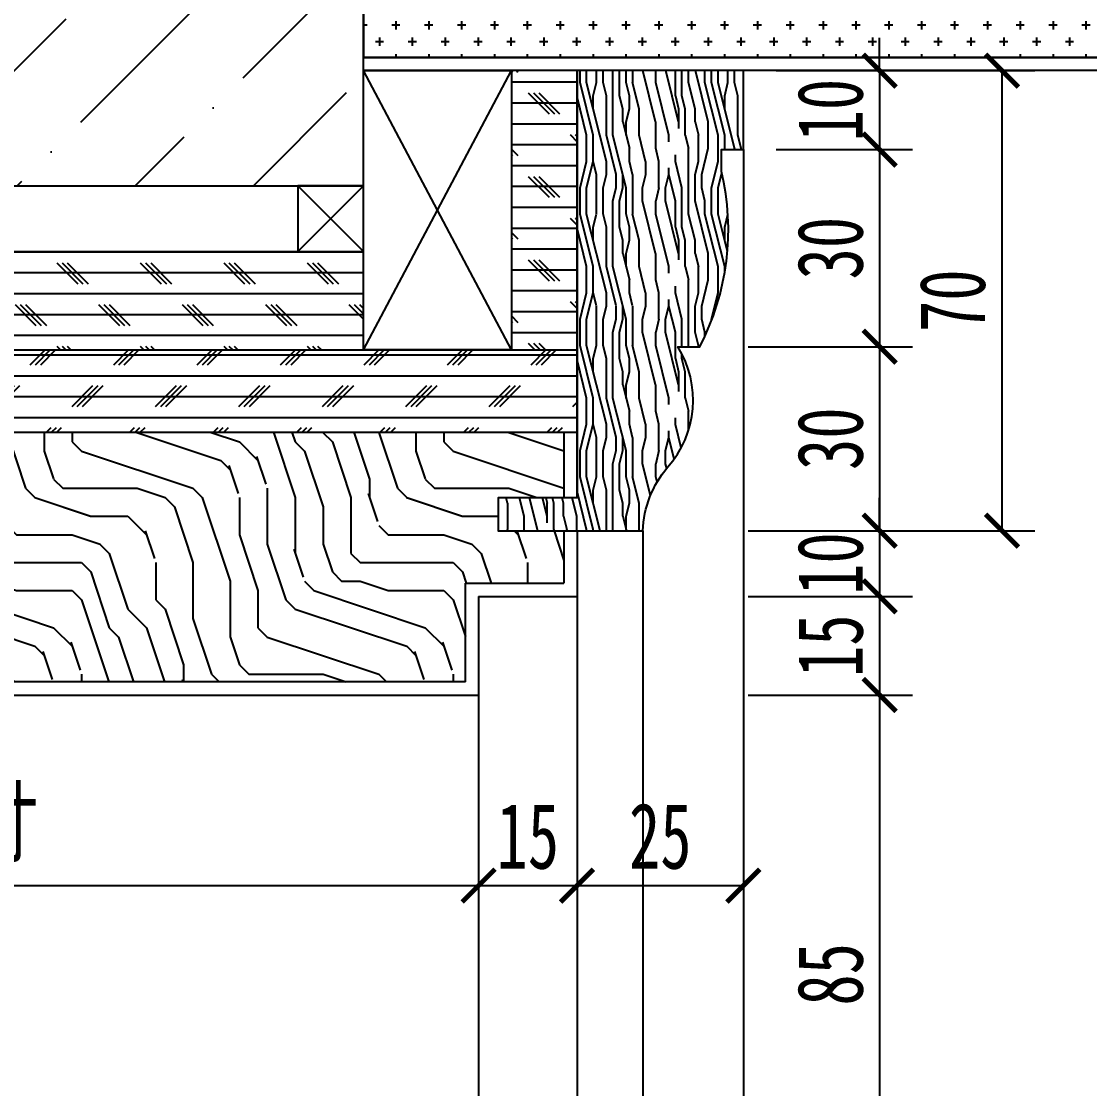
# Model space of a CAD drawing. Header units: millimetres. Extents: x 51249 to 2766742, y -599687 to -1280.
# Drawn here: x 67707.9 to 67870.4, y -125939.1 to -125776.7 of the extents above; entities that cross this region are included whole.
import ezdxf

# ---------------------------------------------------------------- set-up
doc = ezdxf.new("R2010")
doc.units = ezdxf.units.MM
doc.header["$LTSCALE"] = 10
doc.header["$PDMODE"] = 3
for name, color, linetype in [('2-NORM', 3, 'Continuous'), ('A-土建墙（含管井、立管）', 6, 'Continuous'), ('D-Detail(节点图层)', 134, 'Continuous'), ('D-节点填充', 250, 'Continuous'), ('D-造型细线', 146, 'Continuous'), ('DRT', 7, 'Continuous'), ('E-立面填充', 250, 'Continuous'), ('E-立面轮廓线', 4, 'Continuous'), ('E-顶面轮廓线', 4, 'Continuous'), ('PM-FURN-M', 3, 'Continuous'), ('PM-WALL', 2, 'Continuous'), ('W-尺寸', 5, 'Continuous'), ('完成面-石材', 55, 'Continuous')]:
    doc.layers.add(name, color=color, linetype=linetype)
doc.styles.add('DIM', font='SimSun.ttf', dxfattribs={"width": 0.7})
doc.dimstyles.new('25', dxfattribs={"dimscale": 25, "dimtxt": 2, "dimasz": 1, "dimexe": 1, "dimexo": 1, "dimgap": 0.5, "dimtad": 1, "dimdec": 0, "dimzin": 0, "dimdsep": 46, "dimtxsty": 'DIM', "dimblk": 'ARCHTICK', "dimcen": 0, "dimclrd": 5, "dimclre": 5, "dimclrt": 35, "dimadec": 0, "dimazin": 0, "dimtfac": 0.5, "dimtdec": 0, "dimtix": 1, "dimtmove": 2, "dimatfit": 2, "dimldrblk": 'A', "dimfxl": 0, "dimtolj": 1, "dimtzin": 0, "dimlwd": -1, "dimlwe": -1, "dimarcsym": 0})
doc.dimstyles.new('5', dxfattribs={"dimscale": 5, "dimtxt": 2, "dimasz": 1, "dimexe": 1, "dimexo": 1, "dimgap": 0.5, "dimtad": 1, "dimdec": 0, "dimrnd": 5, "dimzin": 0, "dimdsep": 46, "dimtxsty": 'DIM', "dimblk": 'ARCHTICK', "dimcen": 0, "dimclrd": 5, "dimclre": 5, "dimclrt": 35, "dimadec": 0, "dimazin": 0, "dimtfac": 0.5, "dimtdec": 0, "dimtix": 1, "dimtmove": 2, "dimatfit": 2, "dimldrblk": 'A', "dimfxl": 0, "dimtolj": 1, "dimtzin": 0, "dimlwd": -1, "dimlwe": -1, "dimarcsym": 0})

# ---------------------------------------------------------------- blocks, each defined once
blk = doc.blocks.new('*U91')
at = {"layer": 'D-节点填充'}
h = blk.add_hatch(dxfattribs=at)
h.set_pattern_fill('CROSS,_O', color=256, scale=10)
h.set_pattern_definition([(0, (319.5050885581196, 412.2770284032176), (2.5, 2.5), [1.25, -3.75]), (90, (320.1300885581196, 411.6520284032176), (-2.5, 2.5), [1.25, -3.75])])
h.paths.add_polyline_path([(-1.208331923407968e-07, 8.999999589507809), (-1.208331923407968e-07, -4.104921913494763e-07), (176.1586973214052, -4.104922792791399e-07), (176.1586973214052, 8.99999958950772)])
blk.add_lwpolyline([(-1.208331923407968e-07, 8.999999589507809), (-1.208331923407968e-07, -4.104921913494763e-07), (176.1586973214052, -4.104922792791399e-07), (176.1586973214052, 8.99999958950772)], close=True)
blk = doc.blocks.new('A$C22010BD6')
at = {"layer": 'DRT', "color": 8, "ltscale": 2}
for p, q in [((0, 0), (10, 10)), ((0, 10), (10, 0))]:
    blk.add_line(p, q, dxfattribs=at)
at = {"layer": 'DRT', "color": 3, "ltscale": 2}
blk.add_lwpolyline([(0, 0), (10, 0), (10, 10), (0, 10)], close=True, dxfattribs=at)
blk = doc.blocks.new('_ArchTick')
at = {"color": 0, "linetype": 'ByBlock', "const_width": 0.15}
blk.add_lwpolyline([(-0.5, -0.5), (0.5, 0.5)], dxfattribs=at)
blk = doc.blocks.new('*D462')
at = {"layer": 'Defpoints', "color": 0, "ltscale": 0.15}
for p in [(67817.75156884093, -125784.1783321762, -1.330837330801157e-08), (67817.75156884093, -125796.1784611567, -1.330837330801157e-08), (67838.4868613173, -125796.1784611567)]:
    blk.add_point(p, dxfattribs=at)
at = {"layer": 'W-尺寸', "color": 5, "ltscale": 0.15}
for p, q in [((67838.4868613173, -125784.1783321762), (67838.4868613173, -125779.1783321762)), ((67822.75156884093, -125784.1783321762), (67843.4868613173, -125784.1783321762)), ((67838.4868613173, -125784.1783321762), (67838.4868613173, -125796.1784611567)), ((67822.75156884093, -125796.1784611567), (67843.4868613173, -125796.1784611567)), ((67838.4868613173, -125796.1784611567), (67838.4868613173, -125801.1784611567))]:
    blk.add_line(p, q, dxfattribs=at)
at = {"layer": 'W-尺寸', "color": 5, "ltscale": 0.15, "xscale": 5, "yscale": 5, "zscale": 5}
for p, rotation in [((67838.4868613173, -125784.1783321762), 270), ((67838.4868613173, -125796.1784611567), 90)]:
    blk.add_blockref('_ArchTick', p, dxfattribs=dict(at, rotation=rotation))
at = {"layer": 'W-尺寸', "color": 35, "ltscale": 0.15, "insert": (67830.98686131732, -125790.1783966664), "char_height": 10, "attachment_point": 5, "rotation": 90, "style": 'DIM'}
blk.add_mtext('\\A1;10', dxfattribs=at)
blk = doc.blocks.new('A')
for p, q in [((-1.435067392276324, 1.147654099946521), (-1.089590771724033, 1.437450103912852)), ((-1.089590771724033, 1.437450103912852), (0, 0)), ((-1.435067392276324, 1.147654099946521), (-0.3688396396728422, 0)), ((-0.3688396396728422, 3.637978807091713e-12), (-2.127066897330224, 0)), ((-1.435067392276324, -1.147654099946521), (-0.3688396396728422, 0)), ((-1.089590771724033, -1.437450103912852), (0, 0)), ((-1.435067392276324, -1.147654099946521), (-1.089590771724033, -1.437450103912852))]:
    blk.add_line(p, q)
for points in [[(-1.435067392276324, 1.147654099946521), (-1.089590771724033, 1.437450103912852), (-0.3688396396728422, 0), (0, 0)], [(-1.435067392276324, -1.147654099946521), (-1.089590771724033, -1.437450103912852), (-0.3688396396728422, 0), (0, 0)]]:
    blk.add_solid(points)
blk = doc.blocks.new('*D463')
at = {"layer": 'Defpoints', "color": 0, "ltscale": 0.15}
for p in [(67817.75156884093, -125796.1784611567, -1.330837330801157e-08), (67811.09872534184, -125826.1784611566), (67838.4868613173, -125826.1784611566)]:
    blk.add_point(p, dxfattribs=at)
at = {"layer": 'W-尺寸', "color": 5, "ltscale": 0.15}
for p, q in [((67822.75156884093, -125796.1784611567), (67843.4868613173, -125796.1784611567)), ((67838.4868613173, -125796.1784611567), (67838.4868613173, -125826.1784611566)), ((67818.4868613173, -125826.1784611566), (67843.4868613173, -125826.1784611566))]:
    blk.add_line(p, q, dxfattribs=at)
at = {"layer": 'W-尺寸', "color": 5, "ltscale": 0.15, "xscale": 5, "yscale": 5, "zscale": 5}
for p, rotation in [((67838.4868613173, -125796.1784611567), 90), ((67838.4868613173, -125826.1784611566), 270)]:
    blk.add_blockref('_ArchTick', p, dxfattribs=dict(at, rotation=rotation))
at = {"layer": 'W-尺寸', "color": 35, "ltscale": 0.15, "insert": (67830.98686131732, -125811.1784611566), "char_height": 10, "attachment_point": 5, "rotation": 90, "style": 'DIM'}
blk.add_mtext('\\A1;30', dxfattribs=at)
blk = doc.blocks.new('*D464')
at = {"layer": 'Defpoints', "color": 0, "ltscale": 0.15}
for p in [(67811.09872534184, -125826.1784611566), (67802.44588184392, -125854.1784611566), (67838.4868613173, -125854.1784611566)]:
    blk.add_point(p, dxfattribs=at)
at = {"layer": 'W-尺寸', "color": 5, "ltscale": 0.15}
for p, q in [((67818.4868613173, -125826.1784611566), (67843.4868613173, -125826.1784611566)), ((67838.4868613173, -125826.1784611566), (67838.4868613173, -125854.1784611566)), ((67818.4868613173, -125854.1784611566), (67843.4868613173, -125854.1784611566))]:
    blk.add_line(p, q, dxfattribs=at)
at = {"layer": 'W-尺寸', "color": 5, "ltscale": 0.15, "xscale": 5, "yscale": 5, "zscale": 5}
for p, rotation in [((67838.4868613173, -125826.1784611566), 90), ((67838.4868613173, -125854.1784611566), 270)]:
    blk.add_blockref('_ArchTick', p, dxfattribs=dict(at, rotation=rotation))
at = {"layer": 'W-尺寸', "color": 35, "ltscale": 0.15, "insert": (67830.98686131732, -125840.1784611566), "char_height": 10, "attachment_point": 5, "rotation": 90, "style": 'DIM'}
blk.add_mtext('\\A1;30', dxfattribs=at)
blk = doc.blocks.new('*D465')
at = {"layer": 'Defpoints', "color": 0, "ltscale": 0.15}
for p in [(67802.44588184392, -125854.1784611566), (67792.44592261885, -125864.1784844926), (67838.4868613173, -125864.1784844926)]:
    blk.add_point(p, dxfattribs=at)
at = {"layer": 'W-尺寸', "color": 5, "ltscale": 0.15}
for p, q in [((67838.4868613173, -125854.1784611566), (67838.4868613173, -125849.1784611566)), ((67818.4868613173, -125854.1784611566), (67843.4868613173, -125854.1784611566)), ((67838.4868613173, -125854.1784611566), (67838.4868613173, -125864.1784844926)), ((67818.4868613173, -125864.1784844926), (67843.4868613173, -125864.1784844926)), ((67838.4868613173, -125864.1784844926), (67838.4868613173, -125869.1784844926))]:
    blk.add_line(p, q, dxfattribs=at)
at = {"layer": 'W-尺寸', "color": 5, "ltscale": 0.15, "xscale": 5, "yscale": 5, "zscale": 5}
for p, rotation in [((67838.4868613173, -125854.1784611566), 270), ((67838.4868613173, -125864.1784844926), 90)]:
    blk.add_blockref('_ArchTick', p, dxfattribs=dict(at, rotation=rotation))
at = {"layer": 'W-尺寸', "color": 35, "ltscale": 0.15, "insert": (67830.98686131732, -125859.1784728245), "char_height": 10, "attachment_point": 5, "rotation": 90, "style": 'DIM'}
blk.add_mtext('\\A1;10', dxfattribs=at)
blk = doc.blocks.new('*D466')
at = {"layer": 'Defpoints', "color": 0, "ltscale": 0.15}
for p in [(67792.44592261885, -125864.1784844926), (67777.44592261885, -125879.1784844926), (67838.4868613173, -125879.1784844926)]:
    blk.add_point(p, dxfattribs=at)
at = {"layer": 'W-尺寸', "color": 5, "ltscale": 0.15}
for p, q in [((67818.4868613173, -125864.1784844926), (67843.4868613173, -125864.1784844926)), ((67838.4868613173, -125864.1784844926), (67838.4868613173, -125879.1784844926)), ((67818.4868613173, -125879.1784844926), (67843.4868613173, -125879.1784844926))]:
    blk.add_line(p, q, dxfattribs=at)
at = {"layer": 'W-尺寸', "color": 5, "ltscale": 0.15, "xscale": 5, "yscale": 5, "zscale": 5}
for p, rotation in [((67838.4868613173, -125864.1784844926), 90), ((67838.4868613173, -125879.1784844926), 270)]:
    blk.add_blockref('_ArchTick', p, dxfattribs=dict(at, rotation=rotation))
at = {"layer": 'W-尺寸', "color": 35, "ltscale": 0.15, "insert": (67830.98686131732, -125871.6784844926), "char_height": 10, "attachment_point": 5, "rotation": 90, "style": 'DIM'}
blk.add_mtext('\\A1;15', dxfattribs=at)
blk = doc.blocks.new('*D467')
at = {"layer": 'Defpoints', "color": 0, "ltscale": 0.15}
for p in [(67777.44592261885, -125879.1784844926), (67607.4371134163, -125964.1784610724), (67838.4868613173, -125964.1784610724)]:
    blk.add_point(p, dxfattribs=at)
at = {"layer": 'W-尺寸', "color": 5, "ltscale": 0.15}
for p, q in [((67818.4868613173, -125879.1784844926), (67843.4868613173, -125879.1784844926)), ((67838.4868613173, -125879.1784844926), (67838.4868613173, -125964.1784610724)), ((67818.4868613173, -125964.1784610724), (67843.4868613173, -125964.1784610724))]:
    blk.add_line(p, q, dxfattribs=at)
at = {"layer": 'W-尺寸', "color": 5, "ltscale": 0.15, "xscale": 5, "yscale": 5, "zscale": 5}
for p, rotation in [((67838.4868613173, -125879.1784844926), 90), ((67838.4868613173, -125964.1784610724), 270)]:
    blk.add_blockref('_ArchTick', p, dxfattribs=dict(at, rotation=rotation))
at = {"layer": 'W-尺寸', "color": 35, "ltscale": 0.15, "insert": (67830.98686131732, -125921.6784727825), "char_height": 10, "attachment_point": 5, "rotation": 90, "style": 'DIM'}
blk.add_mtext('\\A1;85', dxfattribs=at)
blk = doc.blocks.new('*D475')
at = {"layer": 'Defpoints', "color": 0, "ltscale": 0.15}
for p in [(67605.43709645639, -125879.1784844926), (67777.44592261885, -125879.1784844926), (67777.44592261885, -125908.187101062)]:
    blk.add_point(p, dxfattribs=at)
at = {"layer": 'W-尺寸', "color": 5, "ltscale": 0.15}
for p, q in [((67605.43709645639, -125888.187101062), (67605.43709645639, -125913.187101062)), ((67777.44592261885, -125888.187101062), (67777.44592261885, -125913.187101062)), ((67605.43709645639, -125908.187101062), (67777.44592261885, -125908.187101062))]:
    blk.add_line(p, q, dxfattribs=at)
at = {"layer": 'W-尺寸', "color": 5, "ltscale": 0.15, "xscale": 5, "yscale": 5, "zscale": 5, "rotation": 180}
blk.add_blockref('_ArchTick', (67605.43709645639, -125908.187101062), dxfattribs=at)
at = {"layer": 'W-尺寸', "color": 5, "ltscale": 0.15, "xscale": 5, "yscale": 5, "zscale": 5}
blk.add_blockref('_ArchTick', (67777.44592261885, -125908.187101062), dxfattribs=at)
at = {"layer": 'W-尺寸', "color": 35, "ltscale": 0.15, "insert": (67691.44150953762, -125899.1315455065), "char_height": 10, "attachment_point": 5, "style": 'DIM'}
blk.add_mtext('\\A1;现场尺寸', dxfattribs=at)
blk = doc.blocks.new('*D445')
at = {"layer": 'Defpoints', "color": 0, "ltscale": 0.15}
for p in [(67792.44592261885, -125864.1784844926), (67777.44592261885, -125879.1784844926), (67792.44592261885, -125908.187101062)]:
    blk.add_point(p, dxfattribs=at)
at = {"layer": 'W-尺寸', "color": 5, "ltscale": 0.15}
for p, q in [((67777.44592261885, -125888.187101062), (67777.44592261885, -125913.187101062)), ((67792.44592261885, -125888.187101062), (67792.44592261885, -125913.187101062)), ((67777.44592261885, -125908.187101062), (67792.44592261885, -125908.187101062))]:
    blk.add_line(p, q, dxfattribs=at)
at = {"layer": 'W-尺寸', "color": 5, "ltscale": 0.15, "xscale": 5, "yscale": 5, "zscale": 5, "rotation": 180}
blk.add_blockref('_ArchTick', (67777.44592261885, -125908.187101062), dxfattribs=at)
at = {"layer": 'W-尺寸', "color": 5, "ltscale": 0.15, "xscale": 5, "yscale": 5, "zscale": 5}
blk.add_blockref('_ArchTick', (67792.44592261885, -125908.187101062), dxfattribs=at)
at = {"layer": 'W-尺寸', "color": 35, "ltscale": 0.15, "insert": (67784.94592261885, -125900.687101062), "char_height": 10, "attachment_point": 5, "style": 'DIM'}
blk.add_mtext('\\A1;15', dxfattribs=at)
blk = doc.blocks.new('*D446')
at = {"layer": 'Defpoints', "color": 0, "ltscale": 0.15}
for p in [(67817.75156884093, -125796.1784611567), (67792.44592261885, -125864.1784844926), (67817.75156884093, -125908.187101062)]:
    blk.add_point(p, dxfattribs=at)
at = {"layer": 'W-尺寸', "color": 5, "ltscale": 0.15}
for p, q in [((67792.44592261885, -125888.187101062), (67792.44592261885, -125913.187101062)), ((67817.75156884093, -125888.187101062), (67817.75156884093, -125913.187101062)), ((67792.44592261885, -125908.187101062), (67817.75156884093, -125908.187101062))]:
    blk.add_line(p, q, dxfattribs=at)
at = {"layer": 'W-尺寸', "color": 5, "ltscale": 0.15, "xscale": 5, "yscale": 5, "zscale": 5, "rotation": 180}
blk.add_blockref('_ArchTick', (67792.44592261885, -125908.187101062), dxfattribs=at)
at = {"layer": 'W-尺寸', "color": 5, "ltscale": 0.15, "xscale": 5, "yscale": 5, "zscale": 5}
blk.add_blockref('_ArchTick', (67817.75156884093, -125908.187101062), dxfattribs=at)
at = {"layer": 'W-尺寸', "color": 35, "ltscale": 0.15, "insert": (67805.09874572989, -125900.687101062), "char_height": 10, "attachment_point": 5, "style": 'DIM'}
blk.add_mtext('\\A1;25', dxfattribs=at)
blk = doc.blocks.new('*D742')
at = {"layer": 'Defpoints', "color": 0, "ltscale": 0.15}
for p in [(67817.75156884093, -125784.1783321756, -1.330837330801157e-08), (67797.44601743354, -125854.1784611566, -1.330837330801157e-08), (67857.09018882748, -125854.1784611566)]:
    blk.add_point(p, dxfattribs=at)
at = {"layer": 'W-尺寸', "color": 5, "ltscale": 0.15}
for p, q in [((67837.09018882748, -125784.1783321756), (67862.09018882748, -125784.1783321756)), ((67857.09018882748, -125784.1783321756), (67857.09018882748, -125854.1784611566)), ((67837.09018882748, -125854.1784611566), (67862.09018882748, -125854.1784611566))]:
    blk.add_line(p, q, dxfattribs=at)
at = {"layer": 'W-尺寸', "color": 5, "ltscale": 0.15, "xscale": 5, "yscale": 5, "zscale": 5}
for p, rotation in [((67857.09018882748, -125784.1783321756), 90), ((67857.09018882748, -125854.1784611566), 270)]:
    blk.add_blockref('_ArchTick', p, dxfattribs=dict(at, rotation=rotation))
at = {"layer": 'W-尺寸', "color": 35, "ltscale": 0.15, "insert": (67849.5901888275, -125819.178396666), "char_height": 10, "attachment_point": 5, "rotation": 90, "style": 'DIM'}
blk.add_mtext('\\A1;70', dxfattribs=at)
blk = doc.blocks.new('*D1063')
at = {"layer": 'D-Detail(节点图层)', "color": 5, "ltscale": 0.15}
for p, q in [((2766616.974142889, -121582.0585810632), (2766741.974142889, -121582.0585810632)), ((2766716.974142889, -121582.0585810632), (2766716.974142889, -599673.1338235259)), ((2766698.328192886, -599673.1338235259), (2766741.974142889, -599673.1338235259))]:
    blk.add_line(p, q, dxfattribs=at)
at = {"layer": 'Defpoints', "color": 0, "ltscale": 0.15}
for p in [(55453.76478300948, -121582.0585810625), (2766673.328192886, -599673.1338235259), (2766716.974142889, -599673.1338235259)]:
    blk.add_point(p, dxfattribs=at)
at = {"layer": 'D-Detail(节点图层)', "color": 5, "ltscale": 0.15, "xscale": 25, "yscale": 25, "zscale": 25}
for p, rotation in [((2766716.974142889, -121582.0585810632), 90), ((2766716.974142889, -599673.1338235259), 270)]:
    blk.add_blockref('_ArchTick', p, dxfattribs=dict(at, rotation=rotation))
at = {"layer": 'D-Detail(节点图层)', "color": 35, "ltscale": 0.15, "insert": (2766679.474142889, -360627.5962022941), "char_height": 50, "attachment_point": 5, "rotation": 90, "style": 'DIM'}
blk.add_mtext('\\A1;478091', dxfattribs=at)

msp = doc.modelspace()

# ---------------------------------------------------------------- hatches: boundary and pattern name
at = {"ltscale": 2}
h = msp.add_hatch(dxfattribs=at)
h.set_pattern_fill('CORK', color=8, angle=180, style=0)
h.set_pattern_definition([(180, (134977.5695189746, 64044.17246474956), (-3.944126793646423e-16, -3.174999999999999), []), (315, (134975.9820189747, 64045.75996474952), (6.350002742818306, 6.350002742818305), [4.490130000000001, -4.490130000000001]), (315, (134975.1882689747, 64045.75996474952), (6.350002742818306, 6.350002742818305), [4.490130000000001, -4.490130000000001]), (315, (134974.3945189746, 64045.75996474952), (6.350002742818306, 6.350002742818305), [4.490130000000001, -4.490130000000001])])
h.paths.add_polyline_path([(67792.44592261883, -125826.6784844925), (67792.44592261883, -125784.1783321762), (67782.44592261886, -125784.1783321762), (67782.44592261886, -125826.6784844925)])
h = msp.add_hatch(dxfattribs=at)
h.set_pattern_fill('CORK', color=8, angle=180, style=0)
h.set_pattern_definition([(180, (132772.2280396936, 79448.82914267924), (-3.888253587292846e-16, -3.175), []), (315, (132770.6405396936, 79450.41664267927), (6.350002742818306, 6.350002742818305), [4.490130000000001, -4.490130000000001]), (315, (132769.8467896936, 79450.41664267927), (6.350002742818306, 6.350002742818305), [4.490130000000001, -4.490130000000001]), (315, (132769.0530396936, 79450.41664267927), (6.350002742818306, 6.350002742818305), [4.490130000000001, -4.490130000000001])])
h.paths.add_polyline_path([(67759.94150959936, -125826.6784844926), (67759.94150959938, -125811.6784844925), (67584.94150959943, -125811.6784844925), (67584.94150959943, -125826.6784844925)])
h = msp.add_hatch(dxfattribs=at)
h.set_pattern_fill('CORK', color=8, angle=180, style=0)
h.set_pattern_definition([(180, (132787.2368657326, -329141.7385619158), (-5.587320635357741e-18, 3.174999999999999), []), (44.99999999999999, (132785.6493657326, -329143.3260619158), (6.350002742818306, -6.350002742818305), [4.490130000000001, -4.490130000000001]), (44.99999999999999, (132784.8556157326, -329143.3260619158), (6.350002742818306, -6.350002742818305), [4.490130000000001, -4.490130000000001]), (44.99999999999999, (132784.0618657326, -329143.3260619158), (6.350002742818306, -6.350002742818305), [4.490130000000001, -4.490130000000001])])
h.paths.add_polyline_path([(67552.43709658014, -125839.1784844925), (67577.44592261882, -125839.0797250166), (67552.43709658014, -125839.1784844925), (67552.43709658014, -125826.6784844927), (67792.44592261882, -125826.6784844926), (67792.44597123603, -125839.1784844927)])
h = msp.add_hatch(dxfattribs=at)
h.set_pattern_fill('CORK', color=8, angle=180, style=0)
h.set_pattern_definition([(180, (132787.2368657326, -329141.7385619158), (-5.587320635357741e-18, 3.174999999999999), []), (44.99999999999999, (132785.6493657326, -329143.3260619158), (6.350002742818306, -6.350002742818305), [4.490130000000001, -4.490130000000001]), (44.99999999999999, (132784.8556157326, -329143.3260619158), (6.350002742818306, -6.350002742818305), [4.490130000000001, -4.490130000000001]), (44.99999999999999, (132784.0618657327, -329143.3260619158), (6.350002742818306, -6.350002742818305), [4.490130000000001, -4.490130000000001])])
h.paths.add_polyline_path([(67552.43709658015, -125839.1784844925), (67577.44592261883, -125839.0797250166), (67552.43709658015, -125839.1784844925), (67552.43709658015, -125826.6784844927), (67792.44592261883, -125826.6784844926), (67792.44597123604, -125839.1784844927)])
at = {"layer": '2-NORM'}
h = msp.add_hatch(dxfattribs=at)
h.set_pattern_fill('木纹01', color=251, scale=10, angle=315, style=0)
h.set_pattern_definition([(315, (132794.8554566916, 78281.24416781428), (56.5685424949238, -1.416382422494197e-14), [2, -38]), (315, (132777.8848939431, 78303.8715848122), (56.5685424949238, -1.416382422494197e-14), [4, -36]), (315, (132797.6838838164, 78286.9010220637), (56.5685424949238, -1.416382422494197e-14), [2, -38]), (315, (132783.5417481926, 78306.70001193696), (56.5685424949238, -1.416382422494197e-14), [2, -38]), (315, (132801.9265245035, 78291.14366275085), (56.5685424949238, -1.416382422494197e-14), [2, -38]), (315, (132787.7843888798, 78308.11422549935), (56.5685424949238, -1.416382422494197e-14), [2, -38]), (315, (132804.7549516283, 78293.97208987562), (56.5685424949238, -1.416382422494197e-14), [2, -38]), (315, (132792.0270295669, 78312.3568661865), (56.5685424949238, -1.416382422494197e-14), [2, -22, 2, -14]), (315, (132794.8554566916, 78315.18529331115), (56.5685424949238, -1.416382422494197e-14), [4, -20, 2, -14]), (315, (132797.6838838164, 78320.84214756069), (56.5685424949238, -1.416382422494197e-14), [2, -6, 2, -16, 2, -12]), (315, (132799.0980973787, 78325.08478824784), (56.5685424949238, -1.416382422494197e-14), [2, -8, 4, -26]), (315, (132818.897087252, 78308.11422549935), (56.5685424949238, -1.416382422494197e-14), [2, -38]), (315, (132801.9265245035, 78327.9132153725), (56.5685424949238, -1.416382422494197e-14), [2, -10, 2, -26]), (360, (132772.2280396937, 78303.8715848122), (28.28427124800001, 28.284271248), [5.656839999999999, -50.91170248]), (360, (132796.269670254, 78279.8299542519), (28.28427124800001, 28.284271248), [11.313708, -45.25483448]), (360, (132810.4118058778, 78293.97208987562), (28.28427124800001, 28.284271248), [2.8284, -53.74014248]), (360, (132789.1986024422, 78320.84214756069), (28.28427124800001, 28.284271248), [8.485280000000001, -48.08326248]), (360, (132813.2402330025, 78296.80051700039), (28.28427124800001, 28.284271248), [14.142136, -42.42640648]), (360, (132817.4828736896, 78301.04315768743), (28.28427124800001, 28.284271248), [8.485280000000001, -48.08326248]), (270, (132814.6544465648, 78309.52843906173), (28.28427124799999, -28.28427124800002), [2.8284, -53.74014248]), (270, (132782.1275346303, 78296.80051700039), (28.28427124799999, -28.28427124800002), [5.656839999999999, -50.91170248]), (270, (132794.8554566916, 78306.70001193696), (28.28427124799999, -28.28427124800002), [5.656839999999999, -50.91170248]), (270, (132797.6838838164, 78292.55787631324), (28.28427124799999, -28.28427124800002), [5.656839999999999, -50.91170248]), (270, (132807.583378753, 78305.28579837458), (28.28427124799999, -28.28427124800002), [5.656839999999999, -50.91170248]), (270, (132811.8260194401, 78306.70001193696), (28.28427124799999, -28.28427124800002), [8.485280000000001, -48.08326248]), (270, (132787.7843888798, 78296.80051700039), (28.28427124799999, -28.28427124800002), [8.485280000000001, -48.08326248]), (270, (132793.4412431293, 78293.97208987562), (28.28427124799999, -28.28427124800002), [8.485280000000001, -48.08326248]), (270, (132799.0980973787, 78308.11422549935), (28.28427124799999, -28.28427124800002), [8.485280000000001, -48.08326248]), (270, (132803.3407380659, 78306.70001193696), (28.28427124799999, -28.28427124800002), [8.485280000000001, -48.08326248]), (341.5650512, (132779.2991075055, 78308.11422549935), (28.2842712587801, -28.28427123614904), [4.472135599999999, -84.97058320000001]), (341.5650512, (132799.0980973787, 78285.48680850131), (28.2842712587801, -28.28427123614904), [17.88854399999999, -71.55417507999998]), (341.5650512, (132803.3407380659, 78289.72944918847), (28.2842712587801, -28.28427123614904), [17.88854399999999, -71.55417507999998]), (341.5650512, (132806.1691651906, 78292.55787631324), (28.2842712587801, -28.28427123614904), [17.88856, -26.8, 8.944399999999998, -35.80975908]), (341.5650512, (132813.2402330025, 78293.97208987562), (28.2842712587801, -28.28427123614904), [4.472135599999999, -84.97058320000001]), (341.5650512, (132797.6838838164, 78329.32742893488), (28.2842712587801, -28.28427123614904), [4.472135599999999, -84.97058320000001]), (341.5650512, (132820.3113008143, 78306.70001193696), (28.2842712587801, -28.28427123614904), [8.944271999999998, -80.49844708]), (288.4349487999999, (132787.7843888798, 78288.31523562608), (28.28427123614901, -28.28427125878011), [8.944271999999998, -80.49844708]), (288.4349487999999, (132784.955961755, 78305.28579837458), (28.28427123614901, -28.28427125878011), [8.944271999999998, -80.49844708]), (288.4349487999999, (132780.7133210679, 78301.04315768743), (28.28427123614901, -28.28427125878011), [4.472135599999999, -84.97044707999999]), (288.4349487999999, (132789.1986024422, 78306.70001193696), (28.28427123614901, -28.28427125878011), [13.416408, -76.02631108]), (288.4349487999999, (132794.8554566916, 78301.04315768743), (28.28427123614901, -28.28427125878011), [8.944271999999998, -80.49844708]), (288.4349487999999, (132799.0980973787, 78299.62894412504), (28.28427123614901, -28.28427125878011), [8.944271999999998, -80.49844708]), (288.4349487999999, (132793.4412431293, 78310.94265262411), (28.28427123614901, -28.28427125878011), [4.472135599999999, -84.97044707999999]), (288.4349487999999, (132797.6838838164, 78312.3568661865), (28.28427123614901, -28.28427125878011), [4.472135599999999, -84.97044707999999]), (288.4349487999999, (132814.6544465648, 78306.70001193696), (28.28427123614901, -28.28427125878011), [4.472135599999999, -84.97044707999999]), (288.4349487999999, (132803.3407380659, 78298.21473056277), (28.28427123614901, -28.28427125878011), [4.472135599999999, -84.97044707999999]), (288.4349487999999, (132799.0980973787, 78319.4279339983), (28.28427123614901, -28.28427125878011), [13.416408, -76.02631108]), (288.4349487999999, (132800.5123109411, 78323.67057468546), (28.28427123614901, -28.28427125878011), [8.944271999999998, -80.49844708]), (288.4349487999999, (132807.583378753, 78299.62894412504), (28.28427123614901, -28.28427125878011), [4.471999999999999, -40.24799999999999, 4.471999999999999, -40.25071908]), (288.4349487999999, (132804.7549516283, 78313.77107974877), (28.28427123614901, -28.28427125878011), [8.944271999999998, -80.49844708]), (288.4349487999999, (132808.9975923154, 78315.18529331115), (28.28427123614901, -28.28427125878011), [8.944271999999998, -80.49844708]), (288.4349487999999, (132803.3407380659, 78326.49900181023), (28.28427123614901, -28.28427125878011), [8.944271999999998, -80.49844708]), (288.4349487999999, (132811.8260194401, 78318.01372043592), (28.28427123614901, -28.28427125878011), [8.944271999999998, -80.49844708])])
h.paths.add_polyline_path([(67790.44592261885, -125854.1784611642), (67780.44588184392, -125854.1784611642), (67780.44588184392, -125849.1784611643), (67790.44592261885, -125849.1784611566), (67790.44592261885, -125839.1784844927), (67554.43709657999, -125839.1784844927), (67554.43709658002, -125849.1784611642), (67567.43709658012, -125849.1784611642), (67567.43709658012, -125854.1784611642), (67554.43709658003, -125854.1784611642), (67554.43709658005, -125862.1784844927), (67607.43709645634, -125862.1784844927), (67607.43709645634, -125869.6784833547), (67612.4370964234, -125869.6784833547), (67612.43709648938, -125873.6784833547), (67607.43709645634, -125873.6784833547), (67607.43709645637, -125877.1784844927), (67775.44592261883, -125877.1784844927), (67775.44592261883, -125862.1784844926), (67790.44592261885, -125862.1784844927)])
at = {"layer": 'D-节点填充'}
h = msp.add_hatch(dxfattribs=at)
h.set_pattern_fill('ANSI36', color=256, scale=8, style=0)
h.set_pattern_definition([(225, (384600.9200209763, -247413.9254413096), (-6.735192090801869, -24.69570433294017), [31.75, -6.35, 0, -6.35])])
h.paths.add_polyline_path([(67931.04623023338, -125299.678484466), (67937.09606461623, -125179.678484466), (67392.4266055005, -125179.6784844638), (67392.4266055005, -125299.6784844671), (67584.94150959903, -125299.6784844638), (67584.9415096031, -125801.6784844602), (67759.94150959943, -125801.6784844925), (67759.94150959903, -125299.678484466)])
h = msp.add_hatch(dxfattribs=at)
h.set_pattern_fill('AR-CONC', color=256, scale=0.6, style=0)
h.set_pattern_definition([(230, (68117.96246724097, -124998.6733210593), (-109.3108013976024, 9.563451323341852), [11.43, -125.73]), (175, (68117.96246724097, -124998.6733210593), (21.14569558540019, -114.633985729308), [9.144, -100.584]), (280.451, (68108.85326724096, -124997.8763710593), (-88.16550099957554, -105.0700126921751), [9.714, -106.854]), (226.1842, (68117.96246724097, -125029.1533210593), (-162.6474245352779, 25.22539675963629), [17.145, -188.595]), (276.6356, (68104.40852724096, -125027.0512210593), (-142.4425406797423, -148.4553335340295), [14.57099999999994, -160.2809999999991]), (171.184, (68117.96246724097, -125029.1533210593), (-142.4427634883604, -148.4550707163586), [13.716, -150.876]), (201, (68102.72246724092, -125021.5333210593), (-90.96892790122996, 61.3593111100575), [11.43, -125.73]), (146, (68102.72246724092, -125021.5333210593), (-37.08121700858824, -110.5127796733916), [9.144, -100.584]), (251.4514, (68095.14176724099, -125016.4200610593), (-128.0498944620747, -49.15371462963447), [9.713999999999968, -106.8539999999997]), (217.5, (68117.96246724097, -124998.6733210593), (-1.85316195035509, -50.73302332389186), [0, -99.3648, 0, -102.108, 0, -100.965]), (187.5, (68117.96246724097, -124998.6733210593), (-40.09179750618345, -60.10834489087171), [0, -58.21679999999999, 0, -97.0788, 0, -38.481]), (147.5, (68151.94766724097, -124998.6733210593), (-81.35435710012284, 3.437246395604074), [0, -38.09999999999997, 0, -118.8719999999999, 0, -157.7339999999999]), (137.5, (68167.18766724096, -124998.6733210593), (-88.87750883161083, -15.25589461999981), [0, -49.52999999999999, 0, -78.9432, 0, -112.014])])
h.paths.add_polyline_path([(67952.9666861376, -125299.6784844654), (67937.09606461621, -125179.678484466), (67392.4266055005, -125179.6784844638), (67392.4266055005, -125299.678484466), (67584.94150959903, -125299.6784844638), (67584.9415096031, -125801.6784844602), (67759.94150959943, -125801.6784844925), (67759.94150959903, -125299.678484466)])
at = {"layer": 'E-立面填充', "ltscale": 0.15}
h = msp.add_hatch(dxfattribs=at)
h.set_pattern_fill('PANEL', color=256, scale=20, angle=-90.00000000000001, style=0, pattern_type=2)
h.set_pattern_definition([(90, (53004.38884800951, -1496.001728335526), (20, -3.673940397442059e-15), [4, -6, 2, -8]), (90, (53004.88884800951, -1482.001728335526), (20, -3.673940397442059e-15), [4, -16]), (90, (53005.88884800951, -1484.001728335526), (20, -3.673940397442059e-15), [2, -18]), (90, (53006.38884800951, -1495.001728335526), (20, -3.673940397442059e-15), [1, -14, 1, -4]), (90, (53007.38884800951, -1488.001728335526), (20, -3.673940397442059e-15), [4, -6, 1, -9]), (90, (53007.88884800951, -1493.001728335526), (20, -3.673940397442059e-15), [3, -17]), (90, (53008.38884800951, -1488.001728335526), (20, -3.673940397442059e-15), [6, -14]), (90, (53008.88884800951, -1494.001728335526), (20, -3.673940397442059e-15), [4, -16]), (90, (53009.38884800951, -1486.001728335526), (20, -3.673940397442059e-15), [10, -10]), (90, (53010.38884800951, -1492.001728335526), (20, -3.673940397442059e-15), [2, -6, 4, -8]), (90, (53010.88884800951, -1478.001728335526), (20, -3.673940397442059e-15), [4, -16]), (90, (53011.38884800951, -1482.001728335526), (20, -3.673940397442059e-15), [2, -18]), (90, (53011.88884800951, -1486.001728335526), (20, -3.673940397442059e-15), [2, -18]), (90, (53012.38884800951, -1496.001728335526), (20, -3.673940397442059e-15), [4, -16]), (90, (53012.88884800951, -1486.001728335526), (20, -3.673940397442059e-15), [4, -16]), (90, (53013.88884800951, -1486.001728335526), (20, -3.673940397442059e-15), [4, -4, 4, -8]), (90, (53014.88884800951, -1490.001728335526), (20, -3.673940397442059e-15), [2, -10, 4, -4]), (90, (53015.38884800951, -1486.001728335526), (20, -3.673940397442059e-15), [6, -14]), (90, (53016.38884800951, -1486.001728335526), (20, -3.673940397442059e-15), [4, -16]), (90, (53016.88884800951, -1494.001728335526), (20, -3.673940397442059e-15), [6, -8, 2, -4]), (90, (53017.88884800951, -1494.001728335526), (20, -3.673940397442059e-15), [10, -10]), (90, (53018.38884800951, -1482.001728335526), (20, -3.673940397442059e-15), [2, -18]), (90, (53018.88884800951, -1488.001728335526), (20, -3.673940397442059e-15), [4, -16]), (90, (53019.38884800951, -1492.001728335526), (20, -3.673940397442059e-15), [2, -8, 2, -8]), (90, (53019.88884800951, -1494.001728335526), (20, -3.673940397442059e-15), [2, -6, 4, -8]), (90, (53020.38884800951, -1490.001728335526), (20, -3.673940397442059e-15), [2, -10, 2, -6]), (90, (53020.88884800951, -1486.001728335526), (20, -3.673940397442059e-15), [6, -14]), (90, (53021.88884800951, -1494.001728335526), (20, -3.673940397442059e-15), [4, -16]), (90, (53022.38884800951, -1484.001728335526), (20, -3.673940397442059e-15), [2, -18]), (90, (53022.88884800951, -1480.001728335526), (20, -3.673940397442059e-15), [2, -18]), (75.96375652999998, (53005.88884800951, -1482.001728335526), (-7.314145853517296e-10, 19.99999999942926), [2.06, -80.40211052000001]), (75.96375652999998, (53010.38884800951, -1480.001728335526), (-7.314145853517296e-10, 19.99999999942926), [2.06, -80.40211052000001]), (75.96375652999998, (53022.38884800951, -1482.001728335526), (-7.314145853517296e-10, 19.99999999942926), [2.06, -80.40211052000001]), (75.96375652999998, (53014.88884800951, -1488.001728335526), (-7.314145853517296e-10, 19.99999999942926), [2.06, -80.40211052000001]), (75.96375652999998, (53017.88884800951, -1484.001728335526), (-7.314145853517296e-10, 19.99999999942926), [2.06, -80.40211052000001]), (75.96375652999998, (53016.38884800951, -1482.001728335526), (-7.314145853517296e-10, 19.99999999942926), [2.06, -80.40211052000001]), (75.96375652999998, (53019.88884800951, -1492.001728335526), (-7.314145853517296e-10, 19.99999999942926), [2.06, -80.40211052000001]), (75.96375652999998, (53018.88884800951, -1484.001728335526), (-7.314145853517296e-10, 19.99999999942926), [2.06, -80.40211052000001]), (75.96375652999998, (53011.38884800951, -1480.001728335526), (-7.314145853517296e-10, 19.99999999942926), [4.12, -78.34211052]), (75.96375652999998, (53012.88884800951, -1482.001728335526), (-7.314145853517296e-10, 19.99999999942926), [4.12, -78.34211052]), (75.96375652999998, (53013.88884800951, -1482.001728335526), (-7.314145853517296e-10, 19.99999999942926), [4.12, -78.34211052]), (284.0362434699999, (53007.38884800951, -1488.001728335526), (-7.314285945706721e-10, -19.99999999942926), [2.059999999999996, -4.119999999999991, 2.059999999999996, -74.22211051999986]), (284.0362434699999, (53010.38884800951, -1492.001728335526), (-7.314285945706721e-10, -19.99999999942926), [2.059999999999996, -80.40211051999987]), (284.0362434699999, (53019.38884800951, -1492.001728335526), (-7.314285945706721e-10, -19.99999999942926), [4.119999999999991, -78.34211051999986]), (255.9637565300001, (53004.88884800951, -1482.001728335526), (7.314168057977789e-10, -19.99999999942926), [2.06, -80.40211052000001]), (104.03624347, (53004.88884800951, -1478.001728335526), (7.314169372289136e-10, 19.99999999942926), [2.059999999999999, -80.40211051999998]), (104.03624347, (53011.88884800951, -1484.001728335526), (7.314169372289136e-10, 19.99999999942926), [2.059999999999999, -80.40211051999998]), (104.03624347, (53015.38884800951, -1480.001728335526), (7.314169372289136e-10, 19.99999999942926), [2.059999999999999, -80.40211051999998]), (104.03624347, (53016.88884800951, -1488.001728335526), (7.314169372289136e-10, 19.99999999942926), [2.059999999999999, -80.40211051999998]), (104.03624347, (53019.38884800951, -1490.001728335526), (7.314169372289136e-10, 19.99999999942926), [2.059999999999999, -80.40211051999998]), (104.03624347, (53020.38884800951, -1488.001728335526), (7.314169372289136e-10, 19.99999999942926), [2.059999999999999, -80.40211051999998]), (104.03624347, (53016.88884800951, -1488.001728335526), (7.314169372289136e-10, 19.99999999942926), [2.059999999999999, -80.40211051999998]), (104.03624347, (53019.88884800951, -1482.001728335526), (7.314169372289136e-10, 19.99999999942926), [8.239999999999997, -74.22211051999997]), (104.03624347, (53006.38884800951, -1494.001728335526), (7.314169372289136e-10, 19.99999999942926), [8.239999999999997, -74.22211051999997]), (104.03624347, (53007.88884800951, -1492.001728335526), (7.314169372289136e-10, 19.99999999942926), [8.239999999999997, -74.22211051999997]), (104.03624347, (53008.88884800951, -1490.001728335526), (7.314169372289136e-10, 19.99999999942926), [2.059999999999999, -4.119999999999998, 4.119999999999998, -72.16211051999997]), (104.03624347, (53010.38884800951, -1490.001728335526), (7.314169372289136e-10, 19.99999999942926), [4.119999999999998, -4.119999999999998, 4.119999999999998, -70.10211051999998]), (104.03624347, (53012.38884800951, -1492.001728335526), (7.314169372289136e-10, 19.99999999942926), [8.239999999999997, -74.22211051999997]), (104.03624347, (53013.88884800951, -1494.001728335526), (7.314169372289136e-10, 19.99999999942926), [8.239999999999997, -74.22211051999997]), (104.03624347, (53014.88884800951, -1494.001728335526), (7.314169372289136e-10, 19.99999999942926), [8.239999999999997, -74.22211051999997]), (104.03624347, (53020.88884800951, -1480.001728335526), (7.314169372289136e-10, 19.99999999942926), [2.059999999999999, -80.40211051999998]), (104.0362324699999, (53022.88884800951, -1478.001728335526), (3.840455777625253e-06, 19.99999999942889), [4.119999999999998, -78.34211051999998]), (104.0362324699999, (53021.88884800951, -1490.001728335526), (3.840455777625253e-06, 19.99999999942889), [4.119999999999998, -78.34211051999998]), (104.0362424699998, (53004.38884800951, -1492.001728335526), (3.497972775980866e-07, 19.99999999942926), [8.239999999999993, -74.22211051999994]), (104.0362424699998, (53018.38884800951, -1480.001728335526), (3.497972775980866e-07, 19.99999999942926), [6.179999999999996, -76.28211051999995]), (104.0362424699998, (53016.88884800951, -1478.001728335526), (3.497972775980866e-07, 19.99999999942926), [12.35999999999999, -70.10211051999995])])
edge = h.paths.add_edge_path()
edge.add_line((67792.44592261885, -125849.1784611566), (67780.4458818439, -125849.1784611566))
edge.add_line((67780.4458818439, -125849.1784611566), (67780.44588184392, -125854.1784611566))
edge.add_line((67780.44588184392, -125854.1784611566), (67802.44588184392, -125854.1784611566))
edge.add_arc((67818.2874332323, -125854.8090715964), 15.85409789037431, 139.6012928444592, 177.7204095054086, ccw=False)
edge.add_arc((67794.74497197043, -125834.3211233611), 15.35689700947812, -41.68496214545942, 32.02088500006778)
edge.add_line((67807.76539200905, -125826.1784611566), (67811.09872534184, -125826.1784611566))
edge.add_arc((67777.05593403701, -125808.4008166099), 38.40515962018707, -27.57422333346651, 13.38268119129853)
edge.add_line((67814.41823550791, -125799.5117944899), (67814.41823550791, -125796.1784611567))
edge.add_line((67814.41823550791, -125796.1784611567), (67817.75156884093, -125796.1784611567))
edge.add_line((67817.75156884093, -125796.1784611567), (67817.75156884093, -125784.1783321762))
edge.add_line((67817.75156884093, -125784.1783321762), (67792.44623863196, -125784.1783321762))
edge.add_line((67792.44623863196, -125784.1783321762), (67792.44592261885, -125846.1784611566))
edge.add_line((67792.44592261885, -125846.1784611566), (67792.44593720404, -125846.1784611566))
edge.add_line((67792.44593720404, -125846.1784611566), (67792.44592261885, -125849.1784611566))

# ---------------------------------------------------------------- linework, layer by layer
at = {"color": 8, "ltscale": 2}
for p, q in [((67782.44592261886, -125826.6784844925, -9.729392388011612e-09), (67759.94150959945, -125784.1783321761)), ((67759.94150959954, -125826.6784844925), (67782.44592261886, -125784.1783321762, -1.330837330801157e-08))]:
    msp.add_line(p, q, dxfattribs=at)
at = {"color": 2, "elevation": -1.330837330801157e-08}
msp.add_lwpolyline([(67792.44615302316, -125854.1784611566), (67802.44588184392, -125854.1784611566, -0.1678769547763078), (67806.21369850324, -125844.5339876741, 0.3331687562012394), (67807.76539200905, -125826.1784611566), (67811.09872534184, -125826.1784611566, 0.1806352758183589), (67814.41823550791, -125799.5117944899), (67814.41823550791, -125796.1784611567), (67817.75156884093, -125796.1784611567), (67817.75156884093, -125784.1783321762), (67792.44623863196, -125784.1783321762), (67792.44592261885, -125849.1784611566), (67780.44588184392, -125849.1784611566), (67780.44588184392, -125854.1784611566), (67792.44588184392, -125854.1784611566), (67802.44588184392, -125854.1784611566)], format="xyb", dxfattribs=at)
at = {"color": 251, "ltscale": 0.15}
for points in [[(67817.75156884093, -125796.1784611567), (67817.75156884093, -128234.3190551873)], [(67792.44592261885, -125864.1784844926), (67792.44592261885, -128234.3190551873)], [(67777.44592261885, -125879.1784844926), (67777.44592261885, -128234.3190551873)]]:
    msp.add_lwpolyline(points, dxfattribs=at)
at = {"color": 251, "ltscale": 0.15, "elevation": -1.330837330801157e-08}
msp.add_lwpolyline([(67802.44588184392, -125854.1784611566), (67802.44588184392, -128234.3190551873)], dxfattribs=at)
at = {"layer": 'A-土建墙（含管井、立管）', "color": 6}
msp.add_lwpolyline([(67584.94150959903, -125299.678484466), (67584.94150959943, -125801.6784844926), (67759.94150959943, -125801.6784844925), (67759.94150959903, -125299.678484466)], dxfattribs=at)
at = {"layer": 'D-造型细线'}
msp.add_lwpolyline([(67936.10020692073, -125782.178308846), (67759.94150959932, -125782.1783088475)], dxfattribs=at)
at = {"layer": 'E-立面轮廓线'}
msp.add_line((67936.10020692073, -125784.1783088475), (67759.94150959932, -125784.1783088475), dxfattribs=at)
at = {"layer": 'E-顶面轮廓线'}
msp.add_lwpolyline([(67936.10020692073, -125784.178308846), (67759.94150959932, -125784.1783088475)], dxfattribs=at)
at = {"layer": 'PM-FURN-M', "color": 3}
for p, q in [((67584.94150959936, -125811.6784844925, 1.244746426674054e-08), (67759.94150959938, -125811.6784844926, 1.170251876928256e-08)), ((67552.43709658014, -125826.6784844924, -9.426318697120407e-09), (67792.44592261883, -125826.6784844926, -9.729392388011612e-09)), ((67552.43709658015, -125826.6784844924, -9.426318697120222e-09), (67792.44592261885, -125826.6784844926, -9.729392388011427e-09)), ((67584.94150959936, -125826.6784844925, 1.244746426674054e-08), (67759.94150959936, -125826.6784844926, 1.170251876928256e-08)), ((67552.43709658014, -125839.1784844927, -1.388249160801157e-08), (67792.44592261885, -125839.1784844927, -1.325096480801157e-08))]:
    msp.add_line(p, q, dxfattribs=at)
at = {"layer": 'PM-FURN-M', "color": 3, "elevation": 5.015113419999965e-09}
for points in [[(67782.44592261886, -125784.1783321762), (67782.44592261886, -125826.6784844925), (67759.94150959943, -125826.6784844924), (67759.94150959943, -125784.1783321761)], [(67792.44592261883, -125826.6784844925), (67792.44592261883, -125784.1783321762), (67782.44592261886, -125784.1783321762), (67782.44592261886, -125826.6784844925)]]:
    msp.add_lwpolyline(points, close=True, dxfattribs=at)
at = {"layer": 'PM-WALL', "color": 2}
for p, q in [((67792.44592261885, -125814.1784844926, 3.151788279198843e-08), (67792.44592261885, -125849.1784611642)), ((67584.94150959942, -125826.6784844925), (67759.94150959945, -125826.6784844925, 4.348398926474369e-09)), ((67792.44592261885, -125854.1784611642, -4.343101173559807e-09), (67792.44592261885, -125864.1784844926, -1.330837330801157e-08)), ((67777.44592261885, -125864.1784844926, -1.330837330801157e-08), (67792.44592261885, -125864.1784844926, -1.330837330801157e-08)), ((67777.44592261885, -125864.1784844926, -1.330837330801157e-08), (67777.44592261885, -125879.1784844926, -1.330837330801157e-08)), ((67605.43709645639, -125879.1784844926, -1.474459530801157e-08), (67777.44592261885, -125879.1784844926, -1.330837330801157e-08))]:
    msp.add_line(p, q, dxfattribs=at)
at = {"layer": 'PM-WALL', "color": 8}
for p, q in [((67790.44592261885, -125839.1784844927, 1.536737109198843e-08), (67790.44592261885, -125849.1784611642, 2.899685220697282e-09)), ((67790.44592261885, -125854.1784611642, -3.334172257563592e-09), (67790.44592261885, -125862.1784844927, -1.330837330801157e-08)), ((67775.44592261883, -125877.1784844927, 4.128132479198843e-08), (67775.44592261883, -125862.1784844926, 1.973275979198843e-08)), ((67775.44592261883, -125862.1784844926, 1.973275979198843e-08), (67790.44592261883, -125862.1784844927, -1.330837330801157e-08)), ((67775.44592261883, -125877.1784844927, 4.128132479198843e-08), (67607.43709645639, -125877.1784844927, -1.758952422508012e-06))]:
    msp.add_line(p, q, dxfattribs=at)
at = {"layer": '完成面-石材', "elevation": -1.330837330801157e-08}
msp.add_lwpolyline([(67792.44592261885, -125849.1784611566), (67792.44623863196, -125784.1783321762)], dxfattribs=at)

# ---------------------------------------------------------------- block references
at = {"layer": 'D-造型细线', "rotation": 180}
msp.add_blockref('*U91', (67936.10020692073, -125773.1783092561), dxfattribs=at)
at = {"layer": 'DRT', "ltscale": 2, "rotation": 90}
msp.add_blockref('A$C22010BD6', (67759.94150959938, -125811.6784844925), dxfattribs=at)

# ---------------------------------------------------------------- dimensions: what is measured, and where the dimension line sits
at = {"layer": 'D-Detail(节点图层)', "color": 251, "ltscale": 0.15}
dim = msp.add_linear_dim(base=(2766716.974142889, -599673.1338235259), p1=(55453.76478300948, -121582.0585810625), p2=(2766673.328192886, -599673.1338235259), angle=90, dimstyle='25', dxfattribs=at)
dim.commit()
dim.dimension.update_dxf_attribs({"geometry": '*D1063', "text_midpoint": (2766679.474142889, -360627.5962022941)})
at = {"layer": 'W-尺寸', "color": 1, "ltscale": 0.15}
for base, p1, p2, picture, middle in [((67838.4868613173, -125796.1784611567), (67817.75156884093, -125784.1783321762, -1.330837330801157e-08), (67817.75156884093, -125796.1784611567, -1.330837330801157e-08), '*D462', (67830.98686131732, -125790.1783966664)), ((67857.09018882748, -125854.1784611566), (67817.75156884093, -125784.1783321756, -1.330837330801157e-08), (67797.44601743354, -125854.1784611566, -1.330837330801157e-08), '*D742', (67849.5901888275, -125819.178396666)), ((67838.4868613173, -125826.1784611566), (67817.75156884093, -125796.1784611567, -1.330837330801157e-08), (67811.09872534184, -125826.1784611566), '*D463', (67830.98686131732, -125811.1784611566)), ((67838.4868613173, -125854.1784611566, -1.330837330801157e-08), (67811.09872534184, -125826.1784611566, -1.330837330801157e-08), (67802.44588184392, -125854.1784611566, -1.330837330801157e-08), '*D464', (67830.98686131732, -125840.1784611566, -1.330837330801157e-08)), ((67838.4868613173, -125864.1784844926, -1.330837330801157e-08), (67802.44588184392, -125854.1784611566, -1.330837330801157e-08), (67792.44592261885, -125864.1784844926, -1.330837330801157e-08), '*D465', (67830.98686131732, -125859.1784728245, -1.330837330801157e-08)), ((67838.4868613173, -125879.1784844926, -1.330837330801157e-08), (67792.44592261885, -125864.1784844926, -1.330837330801157e-08), (67777.44592261885, -125879.1784844926, -1.330837330801157e-08), '*D466', (67830.98686131732, -125871.6784844926, -1.330837330801157e-08)), ((67838.4868613173, -125964.1784610724, -1.330837330801157e-08), (67777.44592261885, -125879.1784844926, -1.330837330801157e-08), (67607.4371134163, -125964.1784610724, -1.330837330801157e-08), '*D467', (67830.98686131732, -125921.6784727825, -1.330837330801157e-08))]:
    dim = msp.add_linear_dim(base=base, p1=p1, p2=p2, angle=90, dimstyle='5', dxfattribs=at)
    dim.commit()
    dim.dimension.update_dxf_attribs({"geometry": picture, "text_midpoint": middle})
for base, p1, p2, picture, middle in [((67817.75156884093, -125908.187101062), (67792.44592261885, -125864.1784844926), (67817.75156884093, -125796.1784611567), '*D446', (67805.09874572989, -125900.687101062)), ((67792.44592261885, -125908.187101062), (67777.44592261885, -125879.1784844926), (67792.44592261885, -125864.1784844926), '*D445', (67784.94592261885, -125900.687101062))]:
    dim = msp.add_linear_dim(base=base, p1=p1, p2=p2, dimstyle='5', dxfattribs=at)
    dim.commit()
    dim.dimension.update_dxf_attribs({"geometry": picture, "text_midpoint": middle})
dim = msp.add_linear_dim(base=(67777.44592261885, -125908.187101062), p1=(67605.43709645639, -125879.1784844926), p2=(67777.44592261885, -125879.1784844926), text='现场尺寸', dimstyle='5', dxfattribs=at)
dim.commit()
dim.dimension.update_dxf_attribs({"geometry": '*D475', "text_midpoint": (67691.44150953762, -125899.1315455065)})

doc.saveas('drawing.dxf')
